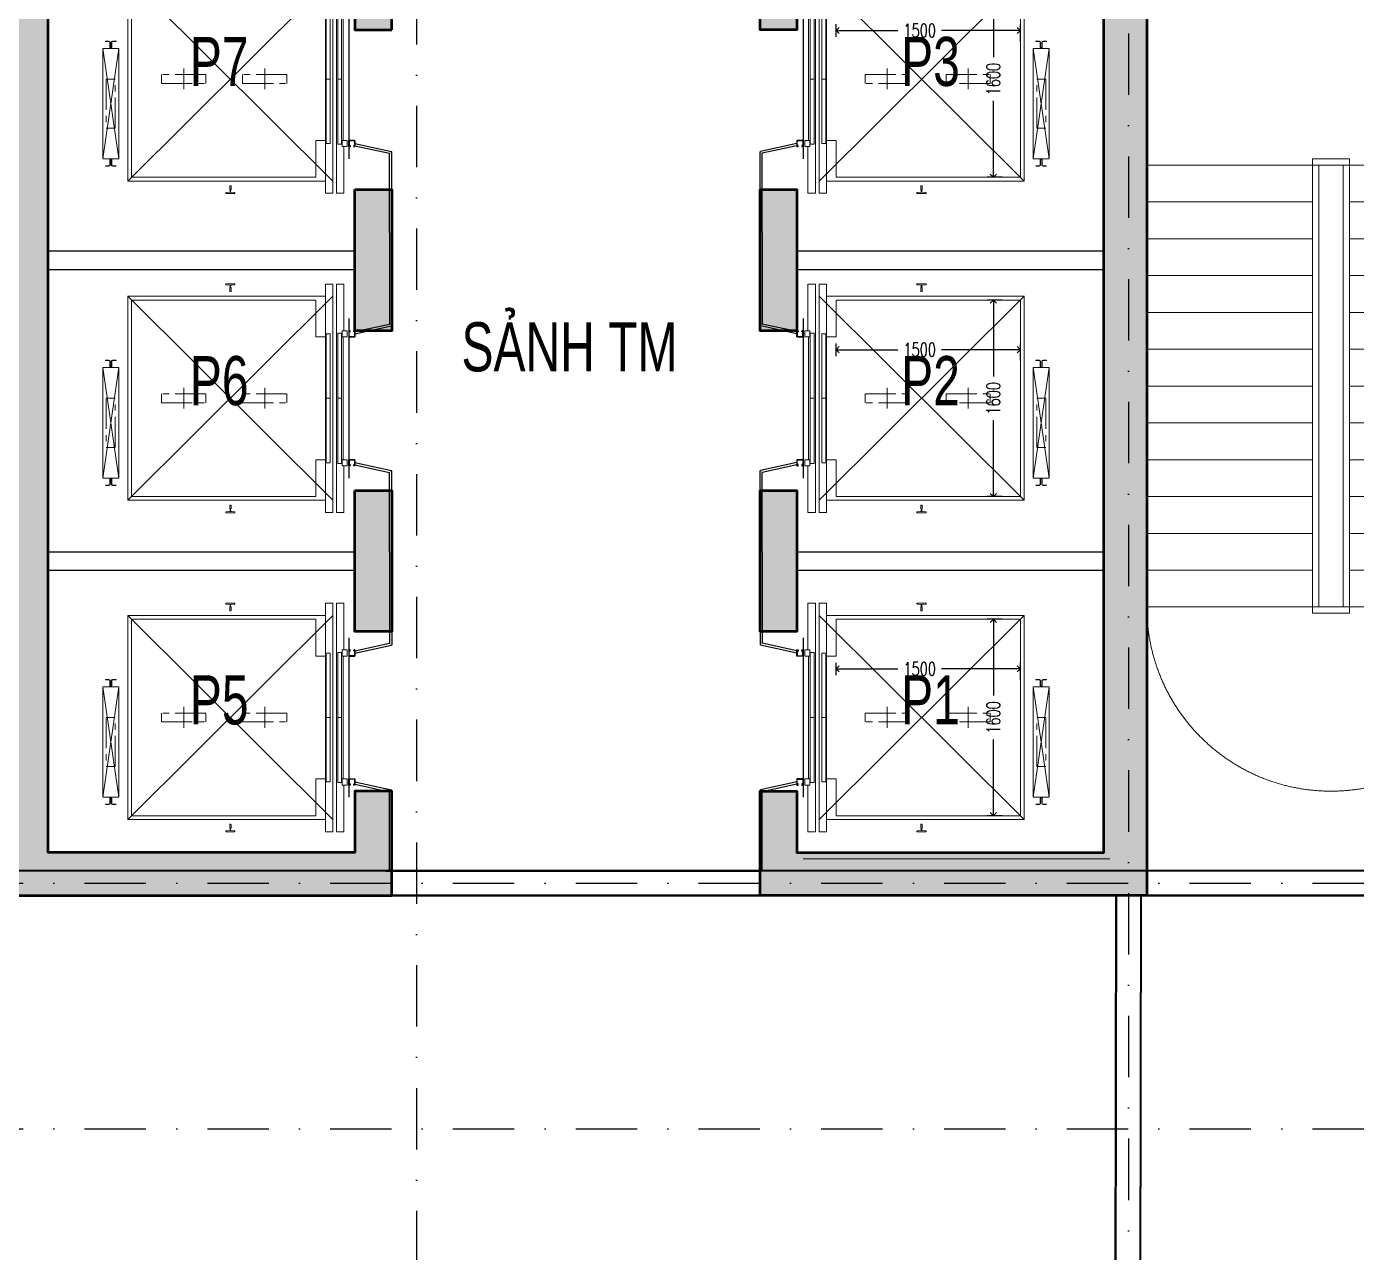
# Model space of a CAD drawing. Header units: millimetres. Extents: x -1534340 to 1713810, y -1348191 to 1114081.
# Drawn here: x 1523107 to 1533939, y -327559 to -317574 of the extents above; entities that cross this region are included whole.
import ezdxf
from ezdxf.enums import TextEntityAlignment as Align

# ---------------------------------------------------------------- set-up
doc = ezdxf.new("R2010")
doc.units = ezdxf.units.MM
doc.header["$LTSCALE"] = 100
doc.header["$PDMODE"] = 32
doc.header["$PDSIZE"] = 2.5
for name, pattern in [('DASHED2', [0.375, 0.25, -0.125]), ('xref.asix of  podium$0$xref.asix of  podium$0$DASHDOT', [1, 0.5, -0.25, 0, -0.25]), ('xref.asix of  podium$0$xref.asix of  podium$0$Xref_ST_MBDV Cot vach 30.7.2022$0$CENTERX2', [4, 2.5, -0.5, 0.5, -0.5]), ('xref.asix of  podium$0$xref.asix of  podium$0$Xref_ST_MBDV Cot vach 30.7.2022$0$HIDDEN', [0.375, 0.25, -0.125]), ('xref.asix of  podium$0$xref.asix of  podium$0$Xref_ST_MBDV Cot vach 30.7.2022$0$PHANTOMX2', [5, 2.5, -0.5, 0.5, -0.5, 0.5, -0.5]), ('Xref_ST_MBDV Cot vach 30.7.2022$0$CENTERX2', [4, 2.5, -0.5, 0.5, -0.5]), ('Xref_ST_MBDV Cot vach 30.7.2022$0$HIDDEN', [0.375, 0.25, -0.125]), ('Xref_ST_MBDV Cot vach 30.7.2022$0$PHANTOMX2', [5, 2.5, -0.5, 0.5, -0.5, 0.5, -0.5])]:
    doc.linetypes.add(name, pattern=pattern)
for name, color, linetype in [('ccu12-Manh', 8, 'Continuous'), ('KT-Text', 7, 'Continuous'), ('xref.asix of  podium$0$xref.asix of  podium$0$KT-Hatch', 251, 'Continuous'), ('xref.asix of  podium$0$xref.asix of  podium$0$KT-Kich thuoc', 9, 'Continuous'), ('xref.asix of  podium$0$xref.asix of  podium$0$KT-Luoi truc South Tower', 8, 'xref.asix of  podium$0$xref.asix of  podium$0$DASHDOT'), ('xref.asix of  podium$0$xref.asix of  podium$0$KT-Thay', 7, 'Continuous'), ('xref.asix of  podium$0$xref.asix of  podium$0$Xref_ST_MBDV Cot vach 30.7.2022$0$KT-Net manh', 139, 'Continuous'), ('Xref_ST_MBDV Cot vach 30.7.2022$0$KT-Net manh', 139, 'Continuous')]:
    doc.layers.add(name, color=color, linetype=linetype)
for name, color, linetype, lineweight in [('D-building block', 8, 'Continuous', 13), ('KT-Net cat', 1, 'Continuous', 40), ('KT-Net thay', 7, 'Continuous', 15), ('xref.asix of  podium$0$xref.asix of  podium$0$ST_MBDV Cot vach 220805$0$Xref_ST_MBDV Cot vach 30.7.2022$0$KT-Net cot vach', 6, 'Continuous', 50), ('xref.asix of  podium$0$xref.asix of  podium$0$Xref_ST_MBDV Cot vach 30.7.2022$0$KT-Noi that', 36, 'Continuous', 9), ('Xref_ST_MBDV Cot vach 30.7.2022$0$KT-Noi that', 36, 'Continuous', 9)]:
    doc.layers.add(name, color=color, linetype=linetype, lineweight=lineweight)
doc.styles.add('xref.asix of  podium$0$xref.asix of  podium$0$Xref_ST_MBDV Cot vach 30.7.2022$0$DIM', font='vnsimli.shx', dxfattribs={"width": 0.7})
doc.styles.add('Xref_ST_MBDV Cot vach 30.7.2022$0$Arial', font='arial.ttf', dxfattribs={"width": 0.7})
doc.styles.add('Xref_ST_MBDV Cot vach 30.7.2022$0$DIM', font='vnsimli.shx', dxfattribs={"width": 0.7})
doc.dimstyles.new('xref.asix of  podium$0$xref.asix of  podium$0$Xref_ST_MBDV Cot vach 30.7.2022$0$CCU 1-100 A1', dxfattribs={"dimscale": 100, "dimtxt": 2.2, "dimasz": 1, "dimexe": 1, "dimexo": 0, "dimgap": 1, "dimtad": 1, "dimdec": 0, "dimdsep": 46, "dimtxsty": 'xref.asix of  podium$0$xref.asix of  podium$0$Xref_ST_MBDV Cot vach 30.7.2022$0$DIM', "dimblk1": 'xref.asix of  podium$0$xref.asix of  podium$0$Xref_ST_MBDV Cot vach 30.7.2022$0$_ARCHTICK', "dimblk2": 'xref.asix of  podium$0$xref.asix of  podium$0$Xref_ST_MBDV Cot vach 30.7.2022$0$_ARCHTICK', "dimsah": 1, "dimcen": 0, "dimdle": 1, "dimclrd": 256, "dimclre": 256, "dimclrt": 31, "dimadec": 0, "dimazin": 0, "dimtfac": 1, "dimtdec": 0, "dimtix": 1, "dimtmove": 2, "dimatfit": 3, "dimldrblk": 'xref.asix of  podium$0$xref.asix of  podium$0$Xref_ST_MBDV Cot vach 30.7.2022$0$_ARCHTICK', "dimfxl": 8, "dimtolj": 1, "dimarcsym": 0})
doc.dimstyles.new('Xref_ST_MBDV Cot vach 30.7.2022$0$CCU 1-100 A1', dxfattribs={"dimscale": 100, "dimtxt": 2.2, "dimasz": 1, "dimexe": 1, "dimexo": 0, "dimgap": 1, "dimtad": 1, "dimdec": 0, "dimdsep": 46, "dimtxsty": 'Xref_ST_MBDV Cot vach 30.7.2022$0$DIM', "dimblk1": 'Xref_ST_MBDV Cot vach 30.7.2022$0$_ARCHTICK', "dimblk2": 'Xref_ST_MBDV Cot vach 30.7.2022$0$_ARCHTICK', "dimsah": 1, "dimcen": 0, "dimdle": 1, "dimclrd": 256, "dimclre": 256, "dimclrt": 31, "dimadec": 0, "dimazin": 0, "dimtfac": 1, "dimtdec": 0, "dimtix": 1, "dimtmove": 2, "dimatfit": 3, "dimldrblk": 'Xref_ST_MBDV Cot vach 30.7.2022$0$_ARCHTICK', "dimfxl": 8, "dimtolj": 1, "dimarcsym": 0})

# ---------------------------------------------------------------- blocks, each defined once
blk = doc.blocks.new('xref.asix of  podium$0$xref.asix of  podium$0$Asix South Tower')
at = {"layer": 'xref.asix of  podium$0$xref.asix of  podium$0$KT-Luoi truc South Tower', "ltscale": 10}
for p, q in [((-33923, 33491.9), (-33923, -4459.1)), ((-39723, 29903.8), (-39723, -4459.1)), ((-49426.2, 17570.4), (10118.8, 17570.4)), ((-49426.2, 15570.4), (10118.8, 15570.4))]:
    blk.add_line(p, q, dxfattribs=at)
blk = doc.blocks.new('xref.asix of  podium$0$xref.asix of  podium$0$Xref_ST_MBDV Cot vach 30.7.2022$0$_Open90')
at = {"color": 0, "linetype": 'ByBlock', "lineweight": -2}
for p, q in [((0, 0), (-1, 0)), ((-0.5, 0.5), (0, 0)), ((0, 0), (-0.5, -0.5))]:
    blk.add_line(p, q, dxfattribs=at)
blk = doc.blocks.new('*D2766')
at = {"layer": 'Defpoints', "color": 5, "transparency": 16777216}
for p, q in [((-2230, 1494), (-2230, 1596)), ((-2180, 1546), (-1728, 1546)), ((-780, 1546), (-1372, 1546)), ((-730, 1457), (-730, 1596))]:
    blk.add_line(p, q, dxfattribs=at)
at = {"layer": 'Defpoints', "color": 0, "transparency": 16777216}
for p in [(-2230, 1546), (-2230, 1494, 0), (-730, 1457, 0)]:
    blk.add_point(p, dxfattribs=at)
at = {"layer": 'Defpoints', "color": 5, "transparency": 16777216, "xscale": 50, "yscale": 50, "zscale": 50, "rotation": 180}
blk.add_blockref('xref.asix of  podium$0$xref.asix of  podium$0$Xref_ST_MBDV Cot vach 30.7.2022$0$_Open90', (-2230, 1546), dxfattribs=at)
at = {"layer": 'Defpoints', "color": 5, "transparency": 16777216, "xscale": 50, "yscale": 50, "zscale": 50}
blk.add_blockref('xref.asix of  podium$0$xref.asix of  podium$0$Xref_ST_MBDV Cot vach 30.7.2022$0$_Open90', (-730, 1546), dxfattribs=at)
at = {"layer": 'Defpoints', "color": 5, "transparency": 16777216, "insert": (-1550, 1546), "char_height": 110, "attachment_point": 5, "style": 'xref.asix of  podium$0$xref.asix of  podium$0$Xref_ST_MBDV Cot vach 30.7.2022$0$DIM'}
blk.add_mtext('\\A1;1500', dxfattribs=at)
blk = doc.blocks.new('xref.asix of  podium$0$xref.asix of  podium$0$Xref_ST_MBDV Cot vach 30.7.2022$0$_ARCHTICK')
at = {"color": 0, "linetype": 'ByBlock', "const_width": 0.15}
blk.add_lwpolyline([(-0.5, -0.5), (0.5, 0.5)], dxfattribs=at)
blk = doc.blocks.new('*D2767')
at = {"layer": 'Defpoints', "color": 5, "transparency": 16777216}
for p, q in [((-879, 1950), (-1000, 1950)), ((-950, 1900), (-950, 1328)), ((-950, 400), (-950, 972)), ((-879, 350), (-1000, 350))]:
    blk.add_line(p, q, dxfattribs=at)
at = {"layer": 'Defpoints', "color": 0, "transparency": 16777216}
for p in [(-879, 1950, 0), (-950, 350), (-879, 350, 0)]:
    blk.add_point(p, dxfattribs=at)
at = {"layer": 'Defpoints', "color": 5, "transparency": 16777216, "xscale": 50, "yscale": 50, "zscale": 50}
for p, rotation in [((-950, 1950), 90), ((-950, 350), 270)]:
    blk.add_blockref('xref.asix of  podium$0$xref.asix of  podium$0$Xref_ST_MBDV Cot vach 30.7.2022$0$_Open90', p, dxfattribs=dict(at, rotation=rotation))
at = {"layer": 'Defpoints', "color": 5, "transparency": 16777216, "insert": (-950, 1150), "char_height": 110, "attachment_point": 5, "rotation": 90, "style": 'xref.asix of  podium$0$xref.asix of  podium$0$Xref_ST_MBDV Cot vach 30.7.2022$0$DIM'}
blk.add_mtext('\\A1;1600', dxfattribs=at)
blk = doc.blocks.new('Xref_ST_MBDV Cot vach 30.7.2022$0$_Open90')
at = {"color": 0, "linetype": 'ByBlock', "lineweight": -2}
for p, q in [((0, 0), (-1, 0)), ((-0.5, 0.5), (0, 0)), ((0, 0), (-0.5, -0.5))]:
    blk.add_line(p, q, dxfattribs=at)
blk = doc.blocks.new('*D185')
at = {"layer": 'Defpoints', "color": 5, "transparency": 16777216}
for p, q in [((-2230, 1494), (-2230, 1596)), ((-2180, 1546), (-1728, 1546)), ((-780, 1546), (-1372, 1546)), ((-730, 1457), (-730, 1596))]:
    blk.add_line(p, q, dxfattribs=at)
at = {"layer": 'Defpoints', "color": 0, "transparency": 16777216}
for p in [(-2230, 1546), (-2230, 1494), (-730, 1457)]:
    blk.add_point(p, dxfattribs=at)
at = {"layer": 'Defpoints', "color": 5, "transparency": 16777216, "xscale": 50, "yscale": 50, "zscale": 50, "rotation": 180}
blk.add_blockref('Xref_ST_MBDV Cot vach 30.7.2022$0$_Open90', (-2230, 1546), dxfattribs=at)
at = {"layer": 'Defpoints', "color": 5, "transparency": 16777216, "xscale": 50, "yscale": 50, "zscale": 50}
blk.add_blockref('Xref_ST_MBDV Cot vach 30.7.2022$0$_Open90', (-730, 1546), dxfattribs=at)
at = {"layer": 'Defpoints', "color": 5, "transparency": 16777216, "insert": (-1550, 1546), "char_height": 110, "attachment_point": 5, "style": 'Xref_ST_MBDV Cot vach 30.7.2022$0$DIM'}
blk.add_mtext('\\A1;1500', dxfattribs=at)
blk = doc.blocks.new('Xref_ST_MBDV Cot vach 30.7.2022$0$_ARCHTICK')
at = {"color": 0, "linetype": 'ByBlock', "const_width": 0.15}
blk.add_lwpolyline([(-0.5, -0.5), (0.5, 0.5)], dxfattribs=at)
blk = doc.blocks.new('*D186')
at = {"layer": 'Defpoints', "color": 5, "transparency": 16777216}
for p, q in [((-879, 1950), (-1000, 1950)), ((-950, 1900), (-950, 1328)), ((-950, 400), (-950, 972)), ((-879, 350), (-1000, 350))]:
    blk.add_line(p, q, dxfattribs=at)
at = {"layer": 'Defpoints', "color": 0, "transparency": 16777216}
for p in [(-879, 1950), (-950, 350), (-879, 350)]:
    blk.add_point(p, dxfattribs=at)
at = {"layer": 'Defpoints', "color": 5, "transparency": 16777216, "xscale": 50, "yscale": 50, "zscale": 50}
for p, rotation in [((-950, 1950), 90), ((-950, 350), 270)]:
    blk.add_blockref('Xref_ST_MBDV Cot vach 30.7.2022$0$_Open90', p, dxfattribs=dict(at, rotation=rotation))
at = {"layer": 'Defpoints', "color": 5, "transparency": 16777216, "insert": (-950, 1150), "char_height": 110, "attachment_point": 5, "rotation": 90, "style": 'Xref_ST_MBDV Cot vach 30.7.2022$0$DIM'}
blk.add_mtext('\\A1;1600', dxfattribs=at)
blk = doc.blocks.new('NHÀ TRE T1')
at = {"layer": 'D-building block'}
blk.add_line((-2800, 300, 0), (-300, 300, 0), dxfattribs=at)
at = {"layer": 'D-building block', "linetype": 'DASHED2', "ltscale": 1000}
blk.add_arc((1500, 2350), 1500, 180, 0, dxfattribs=at)
at = {"layer": 'KT-Net cat'}
blk.add_lwpolyline([(3000, 525), (3000, 200), (0, 200), (0, 0), (3200, 0), (3200, 525)], dxfattribs=at)
at = {"layer": 'KT-Net thay'}
blk.add_lwpolyline([(1650, 2300), (1650, 6000), (1350, 6000), (1350, 2300)], close=True, dxfattribs=at)
for points in [[(0, 5950), (3000, 5950)], [(1400, 5950), (1400, 2350)], [(1600, 5950), (1600, 2350)], [(0, 5650), (1350, 5650)], [(1650, 5650), (3000, 5650)], [(0, 5350), (1350, 5350)], [(1650, 5350), (3000, 5350)], [(0, 5050), (1350, 5050)], [(1650, 5050), (3000, 5050)], [(0, 4750), (1350, 4750)], [(1650, 4750), (3000, 4750)], [(0, 4450), (1350, 4450)], [(1650, 4450), (3000, 4450)], [(0, 4150), (1350, 4150)], [(1650, 4150), (3000, 4150)], [(0, 3850), (1350, 3850)], [(1650, 3850), (3000, 3850)], [(0, 3550), (1350, 3550)], [(1650, 3550), (3000, 3550)], [(0, 3250), (1350, 3250)], [(1650, 3250), (3000, 3250)], [(0, 2950), (1350, 2950)], [(1650, 2950), (3000, 2950)], [(0, 2650), (1350, 2650)], [(1650, 2650), (3000, 2650)], [(0, 2350), (3000, 2350)]]:
    blk.add_lwpolyline(points, dxfattribs=at)
blk = doc.blocks.new('xref.asix of  podium$0$xref.asix of  podium$0$Xref_ST_MBDV Cot vach 30.7.2022$0$TM 1000kg')
at = {"layer": 'xref.asix of  podium$0$xref.asix of  podium$0$Xref_ST_MBDV Cot vach 30.7.2022$0$KT-Net manh'}
for p, q in [((-2850, 2500), (-2850, 1742.2)), ((-2832, 2500), (-2832, 1754.4)), ((-2850, 1742.2), (-2847, 1742.2)), ((-2847, 1742.2), (-2847, 1739.2)), ((-2550, 1674.2), (-2847, 1739.2)), ((-2550, 1692.7), (-2832, 1754.4)), ((-2500, 1800), (-2500, 500)), ((-2850, 557.8), (-2847, 557.8)), ((-2850, -100), (-2850, 557.8)), ((-2550, 625.8), (-2847, 560.8)), ((-2847, 557.8), (-2847, 560.8)), ((-2550, 607.3), (-2832, 545.6)), ((-2832, -100), (-2832, 545.6))]:
    blk.add_line(p, q, dxfattribs=at)
at = {"layer": 'xref.asix of  podium$0$xref.asix of  podium$0$Xref_ST_MBDV Cot vach 30.7.2022$0$KT-Net manh', "const_width": 2}
for points in [[(-2847, 1742.2), (-2832, 1754.4)], [(-2847, 557.8), (-2832, 545.6)]]:
    blk.add_lwpolyline(points, dxfattribs=at)
at = {"layer": 'xref.asix of  podium$0$xref.asix of  podium$0$Xref_ST_MBDV Cot vach 30.7.2022$0$KT-Net manh', "ltscale": 2}
for points in [[(-2510, 1700), (-2500, 1700), (-2500, 1650), (-2550, 1650), (-2550, 1700), (-2540, 1700), (-2540, 1690), (-2541.6, 1690), (-2541.6, 1698.4), (-2548.4, 1698.4), (-2548.4, 1651.6), (-2501.6, 1651.6), (-2501.6, 1698.4), (-2508.4, 1698.4), (-2508.4, 1690), (-2510, 1690)], [(-2510, 600), (-2500, 600), (-2500, 650), (-2550, 650), (-2550, 600), (-2540, 600), (-2540, 610), (-2541.6, 610), (-2541.6, 601.6), (-2548.4, 601.6), (-2548.4, 648.4), (-2501.6, 648.4), (-2501.6, 601.6), (-2508.4, 601.6), (-2508.4, 610), (-2510, 610)]]:
    blk.add_lwpolyline(points, close=True, dxfattribs=at)
at = {"layer": 'xref.asix of  podium$0$xref.asix of  podium$0$Xref_ST_MBDV Cot vach 30.7.2022$0$KT-Noi that', "linetype": 'Continuous', "ltscale": 2}
for p, q in [((-2460, 2080, 0), (-2460, 1700, 0)), ((-2400, 2080, 0), (-2460, 2080, 0)), ((-2400, 220, 0), (-2400, 2080, 0)), ((-2370, 220, 0), (-2370, 2080, 0)), ((-2370, 2080, 0), (-2310, 2080, 0)), ((-2310, 220, 0), (-2310, 2080, 0)), ((-2310, 1981, 0), (-700, 1981, 0)), ((-2230, 1950, 0), (-730, 1950, 0)), ((-2230, 1950, 0), (-2230, 1650, 0)), ((-730, 1950, 0), (-730, 350, 0)), ((-700, 1981, 0), (-700, 319, 0)), ((-2455, 650, 0), (-2455, 1650, 0)), ((-2441.3, 620, 0), (-2441.3, 1680, 0)), ((-2411, 1680, 0), (-2441.3, 1680, 0)), ((-2411, 620, 0), (-2411, 1680, 0)), ((-2348, 625, 0), (-2348, 1675, 0)), ((-2348, 1675, 0), (-2314, 1675, 0)), ((-2314, 625, 0), (-2314, 1675, 0)), ((-2310, 1650, 0), (-2230, 1650, 0)), ((-2411, 1150, 0), (-2441.3, 1150, 0)), ((-2314, 1150, 0), (-2348, 1150, 0)), ((-2310, 650, 0), (-2230, 650, 0)), ((-2230, 350, 0), (-2230, 650, 0)), ((-2460, 220, 0), (-2460, 600, 0)), ((-2411, 620, 0), (-2441.3, 620, 0)), ((-2348, 625, 0), (-2314, 625, 0)), ((-2230, 350, 0), (-730, 350, 0)), ((-2400, 220, 0), (-2460, 220, 0)), ((-2370, 220, 0), (-2310, 220, 0)), ((-2310, 319, 0), (-700, 319, 0))]:
    blk.add_line(p, q, dxfattribs=at)
at = {"layer": 'xref.asix of  podium$0$xref.asix of  podium$0$Xref_ST_MBDV Cot vach 30.7.2022$0$KT-Noi that', "linetype": 'Continuous'}
for p, q in [((-1572.5, 2077, 0), (-1572.5, 2082, 0)), ((-1572.5, 2082, 0), (-1535, 2082, 0)), ((-1569.5, 2074, 0), (-1540.1, 2070.9, 0)), ((-1537.1, 2054.1, 0), (-1537.1, 2067.9, 0)), ((-1497.5, 2082, 0), (-1535, 2082, 0)), ((-1532.9, 2054.1, 0), (-1532.9, 2067.9, 0)), ((-1500.5, 2074, 0), (-1529.9, 2070.9, 0)), ((-1497.5, 2077, 0), (-1497.5, 2082, 0)), ((-1540, 2021, 0), (-1540, 2050, 0)), ((-1539, 2020, 0), (-1535, 2020, 0)), ((-1531, 2020, 0), (-1535, 2020, 0)), ((-1530, 2021, 0), (-1530, 2050, 0)), ((-603.5, 1460, 0), (-574.4, 1460, 0)), ((-603.5, 1456.8, 0), (-603.5, 1460, 0)), ((-603.5, 1456.8, 0), (-574.4, 1456.8, 0)), ((-568.2, 1406.2, 0), (-568.2, 1450.6, 0)), ((-565, 1406.2, 0), (-565, 1450.6, 0)), ((-555, 1406.2, 0), (-555, 1450.6, 0)), ((-551.8, 1406.2, 0), (-551.8, 1450.6, 0)), ((-516.5, 1460, 0), (-545.6, 1460, 0)), ((-516.5, 1456.8, 0), (-545.6, 1456.8, 0)), ((-516.5, 1456.8, 0), (-516.5, 1460, 0)), ((-558, 1403.2, 0), (-562, 1403.2, 0)), ((-558, 1400, 0), (-562, 1400, 0)), ((-603.5, 443.2, 0), (-574.4, 443.2, 0)), ((-603.5, 440, 0), (-574.4, 440, 0)), ((-568.2, 493.8, 0), (-568.2, 449.4, 0)), ((-565, 493.8, 0), (-565, 449.4, 0)), ((-558, 500, 0), (-562, 500, 0)), ((-558, 496.8, 0), (-562, 496.8, 0)), ((-555, 493.8, 0), (-555, 449.4, 0)), ((-551.8, 493.8, 0), (-551.8, 449.4, 0)), ((-516.5, 443.2, 0), (-545.6, 443.2, 0)), ((-516.5, 440, 0), (-545.6, 440, 0)), ((-1572.5, 223, 0), (-1572.5, 218, 0)), ((-1572.5, 218, 0), (-1535, 218, 0)), ((-1569.5, 226, 0), (-1540.1, 229.1, 0)), ((-1540, 279, 0), (-1540, 250, 0)), ((-1539, 280, 0), (-1535, 280, 0)), ((-1537.1, 245.9, 0), (-1537.1, 232.1, 0)), ((-1531, 280, 0), (-1535, 280, 0)), ((-1497.5, 218, 0), (-1535, 218, 0)), ((-1532.9, 245.9, 0), (-1532.9, 232.1, 0)), ((-1530, 279, 0), (-1530, 250, 0)), ((-1500.5, 226, 0), (-1529.9, 229.1, 0)), ((-1497.5, 223, 0), (-1497.5, 218, 0))]:
    blk.add_line(p, q, dxfattribs=at)
at = {"layer": 'xref.asix of  podium$0$xref.asix of  podium$0$Xref_ST_MBDV Cot vach 30.7.2022$0$KT-Noi that', "linetype": 'xref.asix of  podium$0$xref.asix of  podium$0$Xref_ST_MBDV Cot vach 30.7.2022$0$HIDDEN', "ltscale": 500}
for p, q in [((-2370, 1981, 0), (-700, 319, 0)), ((-2370, 319, 0), (-700, 1981, 0)), ((-495, 1400, 0), (-625, 500, 0)), ((-495, 500, 0), (-625, 1400, 0))]:
    blk.add_line(p, q, dxfattribs=at)
at = {"layer": 'xref.asix of  podium$0$xref.asix of  podium$0$Xref_ST_MBDV Cot vach 30.7.2022$0$KT-Noi that', "linetype": 'xref.asix of  podium$0$xref.asix of  podium$0$Xref_ST_MBDV Cot vach 30.7.2022$0$CENTERX2'}
for p, q in [((-1815, 1236, 0), (-1815, 1066.7, 0)), ((-1155, 1236, 0), (-1155, 1066.7, 0))]:
    blk.add_line(p, q, dxfattribs=at)
at = {"layer": 'xref.asix of  podium$0$xref.asix of  podium$0$Xref_ST_MBDV Cot vach 30.7.2022$0$KT-Noi that', "linetype": 'Continuous', "ltscale": 2, "elevation": 0}
for points in [[(-2485, 1700), (-2445, 1700), (-2445, 1650), (-2485, 1650)], [(-495, 1400), (-625, 1400), (-625, 500), (-495, 500)], [(-2485, 600), (-2445, 600), (-2445, 650), (-2485, 650)]]:
    blk.add_lwpolyline(points, close=True, dxfattribs=at)
at = {"layer": 'xref.asix of  podium$0$xref.asix of  podium$0$Xref_ST_MBDV Cot vach 30.7.2022$0$KT-Noi that', "linetype": 'xref.asix of  podium$0$xref.asix of  podium$0$Xref_ST_MBDV Cot vach 30.7.2022$0$PHANTOMX2', "elevation": 0}
for points in [[(-1635, 1186), (-1635, 1114), (-1995, 1114), (-1995, 1186)], [(-975, 1186), (-975, 1114), (-1335, 1114), (-1335, 1186)], [(-524, 1150), (-524, 750), (-596, 750), (-596, 1150)]]:
    blk.add_lwpolyline(points, close=True, dxfattribs=at)
at = {"layer": 'xref.asix of  podium$0$xref.asix of  podium$0$Xref_ST_MBDV Cot vach 30.7.2022$0$KT-Noi that', "linetype": 'Continuous'}
for centre, radius, start, end in [((-1569.5, 2077, 0), 3, 180, 270), ((-1540.1, 2067.9, 0), 3, 0, 90), ((-1529.9, 2067.9, 0), 3, 90, 180), ((-1500.5, 2077, 0), 3, 270, 0), ((-1542.3, 2054.7, 0), 5.25, 295.66972, 353.31728), ((-1539, 2021, 0), 1, 180, 270), ((-1527.7, 2054.7, 0), 5.25, 186.68272, 244.33028), ((-1531, 2021, 0), 1, 270, 0), ((-574.4, 1450.6, 0), 9.4, 0, 90), ((-574.4, 1450.6, 0), 6.2, 0, 90), ((-545.6, 1450.6, 0), 9.4, 90, 180), ((-545.6, 1450.6, 0), 6.2, 90, 180), ((-562, 1406.2, 0), 6.2, 180, 270), ((-562, 1406.2, 0), 3, 180, 270), ((-558, 1406.2, 0), 3, 270, 0), ((-558, 1406.2, 0), 6.2, 270, 0), ((-574.4, 449.4, 0), 6.2, 270, 0), ((-574.4, 449.4, 0), 9.4, 270, 0), ((-562, 493.8, 0), 6.2, 90, 180), ((-562, 493.8, 0), 3, 90, 180), ((-558, 493.8, 0), 6.2, 0, 90), ((-558, 493.8, 0), 3, 0, 90), ((-545.6, 449.4, 0), 9.4, 180, 270), ((-545.6, 449.4, 0), 6.2, 180, 270), ((-1569.5, 223, 0), 3, 90, 180), ((-1540.1, 232.1, 0), 3, 270, 0), ((-1539, 279, 0), 1, 90, 180), ((-1542.3, 245.3, 0), 5.25, 6.68272, 64.33028), ((-1527.7, 245.3, 0), 5.25, 115.66972, 173.31728), ((-1529.9, 232.1, 0), 3, 180, 270), ((-1531, 279, 0), 1, 0, 90), ((-1500.5, 223, 0), 3, 0, 90)]:
    blk.add_arc(centre, radius, start, end, dxfattribs=at)
at = {"layer": 'Defpoints', "color": 5}
for base, p1, p2, angle, picture, middle in [((-950.2, 350), (-879.1, 1950, 0), (-879.1, 350, 0), 90, '*D2767', (-950.2, 1150)), ((-2230, 1545.8), (-730, 1457.2, 0), (-2230, 1494.3, 0), 180, '*D2766', (-1550.1, 1545.8))]:
    dim = blk.add_linear_dim(base=base, p1=p1, p2=p2, angle=angle, dimstyle='xref.asix of  podium$0$xref.asix of  podium$0$Xref_ST_MBDV Cot vach 30.7.2022$0$CCU 1-100 A1', override={"dimscale": 50, "dimblk1": 'xref.asix of  podium$0$xref.asix of  podium$0$Xref_ST_MBDV Cot vach 30.7.2022$0$_Open90', "dimblk2": 'xref.asix of  podium$0$xref.asix of  podium$0$Xref_ST_MBDV Cot vach 30.7.2022$0$_Open90', "dimclrd": 5, "dimclre": 5, "dimclrt": 5, "dimlwd": 65535, "dimlwe": 65535}, dxfattribs=at)
    dim.commit()
    dim.dimension.update_dxf_attribs({"geometry": picture, "text_midpoint": middle, "dimtype": 128})
blk = doc.blocks.new('Xref_ST_MBDV Cot vach 30.7.2022$0$TM 1000kg')
at = {"layer": 'Xref_ST_MBDV Cot vach 30.7.2022$0$KT-Net manh'}
for p, q in [((-2850, 2500), (-2850, 1742.2)), ((-2832, 2500), (-2832, 1754.4)), ((-2850, 1742.2), (-2847, 1742.2)), ((-2847, 1742.2), (-2847, 1739.2)), ((-2550, 1674.2), (-2847, 1739.2)), ((-2550, 1692.7), (-2832, 1754.4)), ((-2500, 1800), (-2500, 500)), ((-2850, 557.8), (-2847, 557.8)), ((-2850, -100), (-2850, 557.8)), ((-2550, 625.8), (-2847, 560.8)), ((-2847, 557.8), (-2847, 560.8)), ((-2550, 607.3), (-2832, 545.6)), ((-2832, -100), (-2832, 545.6))]:
    blk.add_line(p, q, dxfattribs=at)
at = {"layer": 'Xref_ST_MBDV Cot vach 30.7.2022$0$KT-Net manh', "const_width": 2}
for points in [[(-2847, 1742.2), (-2832, 1754.4)], [(-2847, 557.8), (-2832, 545.6)]]:
    blk.add_lwpolyline(points, dxfattribs=at)
at = {"layer": 'Xref_ST_MBDV Cot vach 30.7.2022$0$KT-Net manh', "ltscale": 2}
for points in [[(-2510, 1700), (-2500, 1700), (-2500, 1650), (-2550, 1650), (-2550, 1700), (-2540, 1700), (-2540, 1690), (-2541.6, 1690), (-2541.6, 1698.4), (-2548.4, 1698.4), (-2548.4, 1651.6), (-2501.6, 1651.6), (-2501.6, 1698.4), (-2508.4, 1698.4), (-2508.4, 1690), (-2510, 1690)], [(-2510, 600), (-2500, 600), (-2500, 650), (-2550, 650), (-2550, 600), (-2540, 600), (-2540, 610), (-2541.6, 610), (-2541.6, 601.6), (-2548.4, 601.6), (-2548.4, 648.4), (-2501.6, 648.4), (-2501.6, 601.6), (-2508.4, 601.6), (-2508.4, 610), (-2510, 610)]]:
    blk.add_lwpolyline(points, close=True, dxfattribs=at)
at = {"layer": 'Xref_ST_MBDV Cot vach 30.7.2022$0$KT-Noi that', "linetype": 'Continuous', "ltscale": 2}
for p, q in [((-2460, 2080), (-2460, 1700)), ((-2400, 2080), (-2460, 2080)), ((-2400, 220), (-2400, 2080)), ((-2370, 220), (-2370, 2080)), ((-2370, 2080), (-2310, 2080)), ((-2310, 220), (-2310, 2080)), ((-2310, 1981), (-700, 1981)), ((-2230, 1950), (-730, 1950)), ((-2230, 1950), (-2230, 1650)), ((-730, 1950), (-730, 350)), ((-700, 1981), (-700, 319)), ((-2455, 650), (-2455, 1650)), ((-2441.3, 620), (-2441.3, 1680)), ((-2411, 1680), (-2441.3, 1680)), ((-2411, 620), (-2411, 1680)), ((-2348, 625), (-2348, 1675)), ((-2348, 1675), (-2314, 1675)), ((-2314, 625), (-2314, 1675)), ((-2310, 1650), (-2230, 1650)), ((-2411, 1150), (-2441.3, 1150)), ((-2314, 1150), (-2348, 1150)), ((-2310, 650), (-2230, 650)), ((-2230, 350), (-2230, 650)), ((-2460, 220), (-2460, 600)), ((-2411, 620), (-2441.3, 620)), ((-2348, 625), (-2314, 625)), ((-2230, 350), (-730, 350)), ((-2400, 220), (-2460, 220)), ((-2370, 220), (-2310, 220)), ((-2310, 319), (-700, 319))]:
    blk.add_line(p, q, dxfattribs=at)
at = {"layer": 'Xref_ST_MBDV Cot vach 30.7.2022$0$KT-Noi that', "linetype": 'Continuous'}
for p, q in [((-1572.5, 2077), (-1572.5, 2082)), ((-1572.5, 2082), (-1535, 2082)), ((-1569.5, 2074), (-1540.1, 2070.9)), ((-1537.1, 2054.1), (-1537.1, 2067.9)), ((-1497.5, 2082), (-1535, 2082)), ((-1532.9, 2054.1), (-1532.9, 2067.9)), ((-1500.5, 2074), (-1529.9, 2070.9)), ((-1497.5, 2077), (-1497.5, 2082)), ((-1540, 2021), (-1540, 2050)), ((-1539, 2020), (-1535, 2020)), ((-1531, 2020), (-1535, 2020)), ((-1530, 2021), (-1530, 2050)), ((-603.5, 1460), (-574.4, 1460)), ((-603.5, 1456.8), (-603.5, 1460)), ((-603.5, 1456.8), (-574.4, 1456.8)), ((-568.2, 1406.2), (-568.2, 1450.6)), ((-565, 1406.2), (-565, 1450.6)), ((-555, 1406.2), (-555, 1450.6)), ((-551.8, 1406.2), (-551.8, 1450.6)), ((-516.5, 1460), (-545.6, 1460)), ((-516.5, 1456.8), (-545.6, 1456.8)), ((-516.5, 1456.8), (-516.5, 1460)), ((-558, 1403.2), (-562, 1403.2)), ((-558, 1400), (-562, 1400)), ((-603.5, 443.2), (-574.4, 443.2)), ((-603.5, 440), (-574.4, 440)), ((-568.2, 493.8), (-568.2, 449.4)), ((-565, 493.8), (-565, 449.4)), ((-558, 500), (-562, 500)), ((-558, 496.8), (-562, 496.8)), ((-555, 493.8), (-555, 449.4)), ((-551.8, 493.8), (-551.8, 449.4)), ((-516.5, 443.2), (-545.6, 443.2)), ((-516.5, 440), (-545.6, 440)), ((-1572.5, 223), (-1572.5, 218)), ((-1572.5, 218), (-1535, 218)), ((-1569.5, 226), (-1540.1, 229.1)), ((-1540, 279), (-1540, 250)), ((-1539, 280), (-1535, 280)), ((-1537.1, 245.9), (-1537.1, 232.1)), ((-1531, 280), (-1535, 280)), ((-1497.5, 218), (-1535, 218)), ((-1532.9, 245.9), (-1532.9, 232.1)), ((-1530, 279), (-1530, 250)), ((-1500.5, 226), (-1529.9, 229.1)), ((-1497.5, 223), (-1497.5, 218))]:
    blk.add_line(p, q, dxfattribs=at)
at = {"layer": 'Xref_ST_MBDV Cot vach 30.7.2022$0$KT-Noi that', "linetype": 'Xref_ST_MBDV Cot vach 30.7.2022$0$HIDDEN', "ltscale": 500}
for p, q in [((-2370, 1981), (-700, 319)), ((-2370, 319), (-700, 1981)), ((-495, 1400), (-625, 500)), ((-495, 500), (-625, 1400))]:
    blk.add_line(p, q, dxfattribs=at)
at = {"layer": 'Xref_ST_MBDV Cot vach 30.7.2022$0$KT-Noi that', "linetype": 'Xref_ST_MBDV Cot vach 30.7.2022$0$CENTERX2'}
for p, q in [((-1815, 1236), (-1815, 1066.7)), ((-1155, 1236), (-1155, 1066.7))]:
    blk.add_line(p, q, dxfattribs=at)
at = {"layer": 'Xref_ST_MBDV Cot vach 30.7.2022$0$KT-Noi that', "linetype": 'Continuous', "ltscale": 2}
for points in [[(-2485, 1700), (-2445, 1700), (-2445, 1650), (-2485, 1650)], [(-495, 1400), (-625, 1400), (-625, 500), (-495, 500)], [(-2485, 600), (-2445, 600), (-2445, 650), (-2485, 650)]]:
    blk.add_lwpolyline(points, close=True, dxfattribs=at)
at = {"layer": 'Xref_ST_MBDV Cot vach 30.7.2022$0$KT-Noi that', "linetype": 'Xref_ST_MBDV Cot vach 30.7.2022$0$PHANTOMX2'}
for points in [[(-1635, 1186), (-1635, 1114), (-1995, 1114), (-1995, 1186)], [(-975, 1186), (-975, 1114), (-1335, 1114), (-1335, 1186)], [(-524, 1150), (-524, 750), (-596, 750), (-596, 1150)]]:
    blk.add_lwpolyline(points, close=True, dxfattribs=at)
at = {"layer": 'Xref_ST_MBDV Cot vach 30.7.2022$0$KT-Noi that', "linetype": 'Continuous'}
for centre, radius, start, end in [((-1569.5, 2077), 3, 180, 270), ((-1540.1, 2067.9), 3, 0, 90), ((-1529.9, 2067.9), 3, 90, 180), ((-1500.5, 2077), 3, 270, 0), ((-1542.3, 2054.7), 5.25, 295.66972, 353.31728), ((-1539, 2021), 1, 180, 270), ((-1527.7, 2054.7), 5.25, 186.68272, 244.33028), ((-1531, 2021), 1, 270, 0), ((-574.4, 1450.6), 9.4, 0, 90), ((-574.4, 1450.6), 6.2, 0, 90), ((-545.6, 1450.6), 9.4, 90, 180), ((-545.6, 1450.6), 6.2, 90, 180), ((-562, 1406.2), 6.2, 180, 270), ((-562, 1406.2), 3, 180, 270), ((-558, 1406.2), 3, 270, 0), ((-558, 1406.2), 6.2, 270, 0), ((-574.4, 449.4), 6.2, 270, 0), ((-574.4, 449.4), 9.4, 270, 0), ((-562, 493.8), 6.2, 90, 180), ((-562, 493.8), 3, 90, 180), ((-558, 493.8), 6.2, 0, 90), ((-558, 493.8), 3, 0, 90), ((-545.6, 449.4), 9.4, 180, 270), ((-545.6, 449.4), 6.2, 180, 270), ((-1569.5, 223), 3, 90, 180), ((-1540.1, 232.1), 3, 270, 0), ((-1539, 279), 1, 90, 180), ((-1542.3, 245.3), 5.25, 6.68272, 64.33028), ((-1527.7, 245.3), 5.25, 115.66972, 173.31728), ((-1529.9, 232.1), 3, 180, 270), ((-1531, 279), 1, 0, 90), ((-1500.5, 223), 3, 0, 90)]:
    blk.add_arc(centre, radius, start, end, dxfattribs=at)
at = {"layer": 'Defpoints', "color": 5}
for base, p1, p2, angle, picture, middle in [((-950.2, 350), (-879.1, 1950), (-879.1, 350), 90, '*D186', (-950.2, 1150)), ((-2230, 1545.8), (-730, 1457.2), (-2230, 1494.3), 180, '*D185', (-1550.1, 1545.8))]:
    dim = blk.add_linear_dim(base=base, p1=p1, p2=p2, angle=angle, dimstyle='Xref_ST_MBDV Cot vach 30.7.2022$0$CCU 1-100 A1', override={"dimscale": 50, "dimblk1": 'Xref_ST_MBDV Cot vach 30.7.2022$0$_Open90', "dimblk2": 'Xref_ST_MBDV Cot vach 30.7.2022$0$_Open90', "dimclrd": 5, "dimclre": 5, "dimclrt": 5, "dimlwd": 65535, "dimlwe": 65535}, dxfattribs=at)
    dim.commit()
    dim.dimension.update_dxf_attribs({"geometry": picture, "text_midpoint": middle, "dimtype": 128})
blk = doc.blocks.new('312')
at = {"layer": 'xref.asix of  podium$0$xref.asix of  podium$0$KT-Hatch'}
h = blk.add_hatch(dxfattribs=at)
h.set_pattern_fill('BTCT', color=256, scale=30)
h.set_pattern_definition([(50, (1566004.72, -342122.32), (215.17805, -18.82564), [22.5, -247.5]), (355, (1566004.72, -342122.32), (-41.6254, 225.6576), [18, -198]), (100.4514, (1566022.65, -342123.89), (173.5528, 206.8319), [19.1221, -210.3426]), (46.1842, (1566004.72, -342062.32), (320.1723, -49.6557), [33.75, -371.25]), (96.6356, (1566031.4, -342066.46), (280.3988, 292.2354), [28.683, -315.514]), (351.1842, (1566004.72, -342062.32), (280.3986, 292.2356), [27, -297]), (21, (1566034.72, -342077.32), (179.0721, -120.78567), [22.5, -247.5]), (326, (1566034.72, -342077.32), (72.9946, 217.545), [18, -198]), (71.4514, (1566049.64, -342087.39), (252.0668, 96.75915), [19.1221, -210.3426]), (37.5, (1566004.72, -342122.32), (3.64796, 99.86816), [0, -195.6, 0, -201, 0, -198.75]), (7.5, (1566004.72, -342122.32), (78.92086, 118.32351), [0, -114.6, 0, -191.1, 0, -75.75]), (327.5, (1565937.82, -342122.32), (160.14673, -6.76646), [0, -75, 0, -234, 0, -310.5]), (317.5, (1565907.82, -342122.32), (174.95585, 30.0315), [0, -97.5, 0, -155.4, 0, -220.5]), (45, (1566004.72, -342122.32), (-79.54951, 79.54951), []), (45, (1566057.75, -342122.32), (-79.54951, 79.54951), [])])
h.paths.add_polyline_path([(1529081.7, -322501.9), (1529381.7, -322501.9), (1529381.7, -321351.9), (1529081.7, -321351.9)], flags=17)
h.paths.add_polyline_path([(1529381.7, -318901.9), (1529081.7, -318901.9), (1529081.7, -320051.9), (1529381.7, -320051.9)], flags=17)
h.paths.add_polyline_path([(1529081.7, -317601.9), (1529381.7, -317601.9), (1529381.7, -317101.9), (1531881.7, -317101.9), (1531881.7, -324301.9), (1529381.7, -324301.9), (1529381.7, -323801.9), (1529081.7, -323801.9), (1529081.7, -324651.9), (1532231.7, -324651.9), (1532231.7, -313951.9), (1529081.7, -313951.9), (1529081.7, -314876.9), (1529381.7, -314876.9), (1529381.7, -314301.9), (1531881.7, -314301.9), (1531881.7, -316751.9), (1529381.7, -316751.9), (1529381.7, -316176.9), (1529081.7, -316176.9)])
h.paths.add_polyline_path([(1525781.7, -324301.9), (1523281.7, -324301.9), (1523281.7, -317101.9), (1525781.7, -317101.9), (1525781.7, -317601.9), (1526081.7, -317601.9), (1526081.7, -316751.9), (1522931.7, -316751.9), (1522931.7, -324651.9), (1526081.7, -324651.9), (1526081.7, -323801.9), (1525781.7, -323801.9)])
h.paths.add_polyline_path([(1525781.7, -322501.9), (1526081.7, -322501.9), (1526081.7, -321351.9), (1525781.7, -321351.9)], flags=17)
h.paths.add_polyline_path([(1525781.7, -320051.9), (1526081.7, -320051.9), (1526081.7, -318901.9), (1525781.7, -318901.9)], flags=17)
at = {"layer": 'D-building block'}
blk.add_line((1529431.7, -324351.9, 0), (1531931.7, -324351.9, 0), dxfattribs=at)
at = {"layer": 'KT-Net cat'}
for p, q in [((1532231.7, -324451.9, 0), (1522731.7, -324451.9, 0)), ((1526031.7, -324451.9), (1529081.7, -324451.9)), ((1526031.7, -324651.9), (1529081.7, -324651.9)), ((1531981.7, -324651.7, 0), (1531963.7, -335957.3, -0.1)), ((1532181.7, -324652.1, 0), (1532163.7, -335957.7, -0.1))]:
    blk.add_line(p, q, dxfattribs=at)
blk.add_lwpolyline([(1521831.7, -324651.9), (1520581.7, -324651.9), (1520581.7, -335751.9), (1531964, -335751.9), (1531981.7, -324651.9), (1522731.7, -324651.9)], dxfattribs=at)
blk.add_lwpolyline([(1540681.7, -324651.9), (1532231.7, -324651.9), (1532181.7, -324651.9), (1532164, -335751.9), (1540664, -335751.9)], close=True, dxfattribs=at)
at = {"layer": 'xref.asix of  podium$0$xref.asix of  podium$0$KT-Thay'}
for p, q in [((1523281.7, -319401.9, 0), (1525781.7, -319401.9, 0)), ((1529381.7, -319401.9, 0), (1531881.7, -319401.9, 0)), ((1523281.7, -319551.9, 0), (1525781.7, -319551.9, 0)), ((1529381.7, -319551.9, 0), (1531881.7, -319551.9, 0)), ((1523281.7, -321851.9, 0), (1525781.7, -321851.9, 0)), ((1529381.7, -321851.9, 0), (1531881.7, -321851.9, 0)), ((1523281.7, -322001.9, 0), (1525781.7, -322001.9, 0)), ((1529381.7, -322001.9, 0), (1531881.7, -322001.9, 0))]:
    blk.add_line(p, q, dxfattribs=at)
at = {"layer": 'xref.asix of  podium$0$xref.asix of  podium$0$ST_MBDV Cot vach 220805$0$Xref_ST_MBDV Cot vach 30.7.2022$0$KT-Net cot vach', "elevation": 0}
for points in [[(1529081.7, -314876.9), (1529081.7, -313951.9), (1532231.7, -313951.9), (1532231.7, -324651.9), (1529081.7, -324651.9), (1529081.7, -323801.9), (1529381.7, -323801.9), (1529381.7, -324301.9), (1531881.7, -324301.9), (1531881.7, -317101.9), (1529381.7, -317101.9), (1529381.7, -317601.9), (1529081.7, -317601.9), (1529081.7, -316176.9), (1529381.7, -316176.9), (1529381.7, -316751.9), (1531881.7, -316751.9), (1531881.7, -314301.9), (1529381.7, -314301.9), (1529381.7, -314876.9)], [(1526081.7, -317601.9), (1526081.7, -316751.9), (1522931.7, -316751.9), (1522931.7, -324651.9), (1526081.7, -324651.9), (1526081.7, -323801.9), (1525781.7, -323801.9), (1525781.7, -324301.9), (1523281.7, -324301.9), (1523281.7, -317101.9), (1525781.7, -317101.9), (1525781.7, -317601.9)], [(1525781.7, -318901.9), (1526081.7, -318901.9), (1526081.7, -320051.9), (1525781.7, -320051.9)], [(1529081.7, -318901.9), (1529381.7, -318901.9), (1529381.7, -320051.9), (1529081.7, -320051.9)], [(1525781.7, -321351.9), (1526081.7, -321351.9), (1526081.7, -322501.9), (1525781.7, -322501.9)], [(1529081.7, -321351.9), (1529381.7, -321351.9), (1529381.7, -322501.9), (1529081.7, -322501.9)]]:
    blk.add_lwpolyline(points, close=True, dxfattribs=at)
at = {"layer": 'KT-Net cat'}
blk.add_blockref('NHÀ TRE T1', (1532231.7, -324651.9, 0), dxfattribs=at)
at = {"layer": 'xref.asix of  podium$0$xref.asix of  podium$0$KT-Kich thuoc'}
blk.add_blockref('xref.asix of  podium$0$xref.asix of  podium$0$Asix South Tower', (1566004.7, -342122.3), dxfattribs=at)
at = {"layer": 'xref.asix of  podium$0$xref.asix of  podium$0$Xref_ST_MBDV Cot vach 30.7.2022$0$KT-Noi that', "xscale": -1}
for p in [(1523231.7, -319151.9, 0), (1523231.7, -321751.9, 0), (1523231.7, -324351.9, 0)]:
    blk.add_blockref('xref.asix of  podium$0$xref.asix of  podium$0$Xref_ST_MBDV Cot vach 30.7.2022$0$TM 1000kg', p, dxfattribs=at)
at = {"layer": 'xref.asix of  podium$0$xref.asix of  podium$0$Xref_ST_MBDV Cot vach 30.7.2022$0$KT-Noi that'}
for p in [(1531931.7, -319151.9, 0), (1531931.7, -321751.9, 0), (1531931.7, -324351.9, 0)]:
    blk.add_blockref('xref.asix of  podium$0$xref.asix of  podium$0$Xref_ST_MBDV Cot vach 30.7.2022$0$TM 1000kg', p, dxfattribs=at)
at = {"layer": 'Xref_ST_MBDV Cot vach 30.7.2022$0$KT-Noi that', "xscale": -1}
for p in [(1523231.7, -319151.9), (1523231.7, -321751.9), (1523231.7, -324351.9)]:
    blk.add_blockref('Xref_ST_MBDV Cot vach 30.7.2022$0$TM 1000kg', p, dxfattribs=at)
at = {"layer": 'Xref_ST_MBDV Cot vach 30.7.2022$0$KT-Noi that'}
for p in [(1531931.7, -319151.9), (1531931.7, -321751.9), (1531931.7, -324351.9)]:
    blk.add_blockref('Xref_ST_MBDV Cot vach 30.7.2022$0$TM 1000kg', p, dxfattribs=at)
at = {"layer": 'KT-Text', "style": 'Xref_ST_MBDV Cot vach 30.7.2022$0$Arial', "width": 0.7}
for s, p in [('P7', (1524436.3, -318058.1)), ('P3', (1530230.3, -318058.1)), ('P6', (1524436.3, -320658.1)), ('P2', (1530230.3, -320658.1)), ('P5', (1524436.3, -323258.1)), ('P1', (1530230.3, -323258.1))]:
    blk.add_text(s, height=400, dxfattribs=at).set_placement(p)
at = {"layer": 'KT-Text', "extrusion": (-8.16706e-08, 6.125e-10, 1), "style": 'Xref_ST_MBDV Cot vach 30.7.2022$0$Arial', "width": 0.7}
blk.add_text('SẢNH TM', height=400, dxfattribs=at).set_placement((1527529.1, -320382.7, -0.1), align=Align.CENTER)

msp = doc.modelspace()

# ---------------------------------------------------------------- block references
at = {"layer": 'ccu12-Manh'}
msp.add_blockref('312', (0, 0), dxfattribs=at)

doc.saveas('drawing.dxf')
